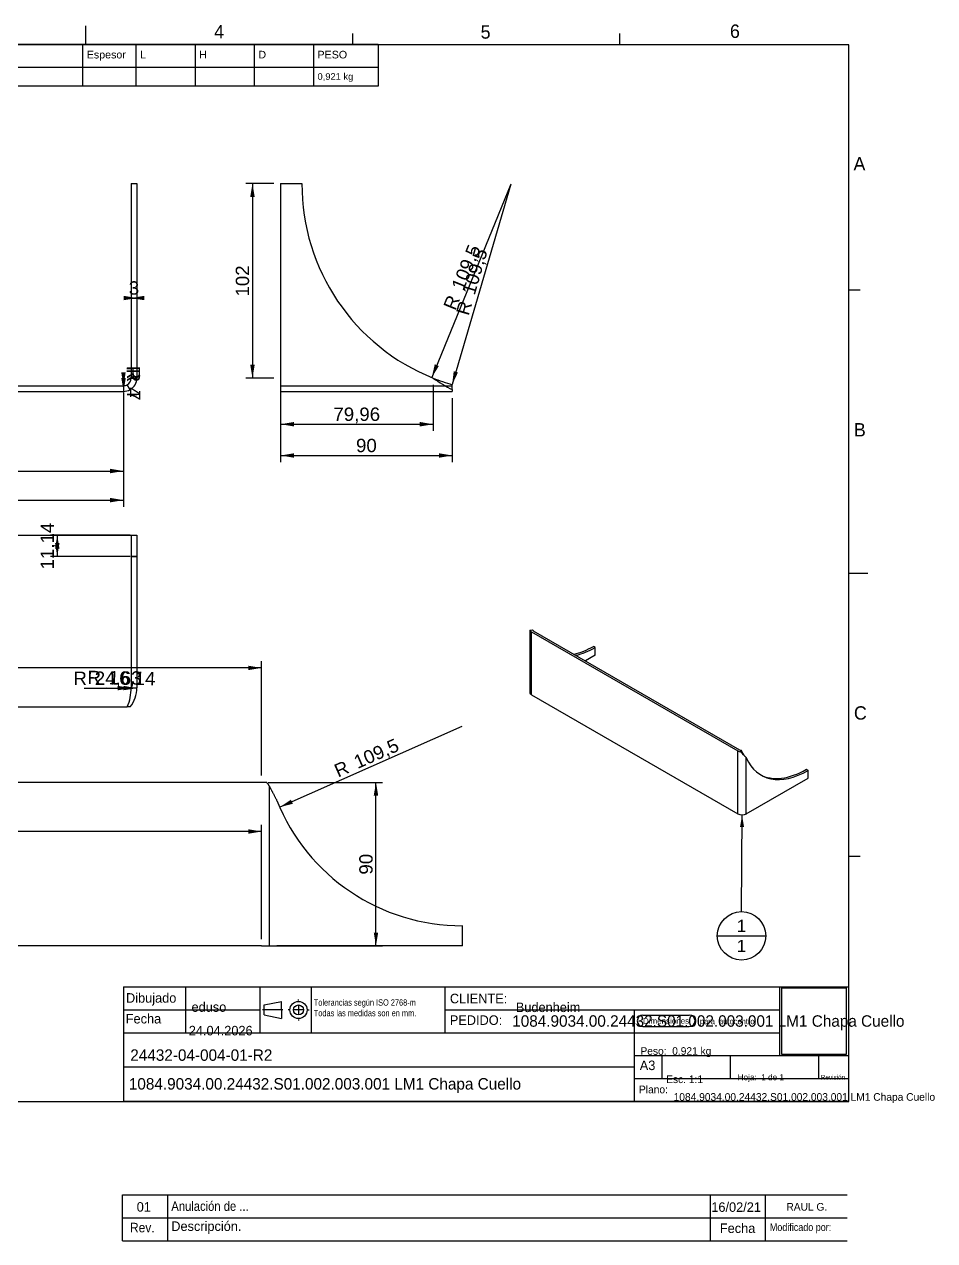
# Model space of a CAD drawing. Header units: millimetres. Extents: x 6 to 433, y -27 to 292.
# Drawn here: x 193.8 to 432.5, y -26.5 to 292.4 of the extents above; entities that cross this region are included whole.
import ezdxf
from ezdxf.entities.mleader import LeaderData, LeaderLine
from ezdxf.enums import TextEntityAlignment as Align
from ezdxf.lldxf.tags import DXFTag
from ezdxf.math import Vec2, Vec3

# ---------------------------------------------------------------- set-up
doc = ezdxf.new("R2010")
doc.units = ezdxf.units.MM
doc.layers.add('1084.9034.00.244', color=7, linetype='Continuous')
doc.layers.add('Predeterminado', color=7, linetype='Continuous')
doc.styles.add('SEACAD_Arial', font='arial.ttf')
tags = doc.linetypes.add('CENTER2', pattern=[28.575, 19.05, -3.175, 3.175, -3.175]).pattern_tags.tags
tags[10:11] = [DXFTag(74, 4), DXFTag(75, 0), DXFTag(340, '0'), DXFTag(46, 0.0), DXFTag(50, 0.0), DXFTag(44, 0.0), DXFTag(45, 0.0)]
tags[8:9] = [DXFTag(74, 4), DXFTag(75, 0), DXFTag(340, '0'), DXFTag(46, 0.0), DXFTag(50, 0.0), DXFTag(44, 0.0), DXFTag(45, 0.0)]
tags[6:7] = [DXFTag(74, 4), DXFTag(75, 0), DXFTag(340, '0'), DXFTag(46, 0.0), DXFTag(50, 0.0), DXFTag(44, 0.0), DXFTag(45, 0.0)]
tags[4:5] = [DXFTag(74, 4), DXFTag(75, 0), DXFTag(340, '0'), DXFTag(46, 0.0), DXFTag(50, 0.0), DXFTag(44, 0.0), DXFTag(45, 0.0)]
tags = doc.linetypes.add('DASHDOT2', pattern=[12.7, 6.35, -3.175, 0, -3.175]).pattern_tags.tags
tags[10:11] = [DXFTag(74, 4), DXFTag(75, 0), DXFTag(340, '0'), DXFTag(46, 0.0), DXFTag(50, 0.0), DXFTag(44, 0.0), DXFTag(45, 0.0)]
tags[8:9] = [DXFTag(74, 4), DXFTag(75, 0), DXFTag(340, '0'), DXFTag(46, 0.0), DXFTag(50, 0.0), DXFTag(44, 0.0), DXFTag(45, 0.0)]
tags[6:7] = [DXFTag(74, 4), DXFTag(75, 0), DXFTag(340, '0'), DXFTag(46, 0.0), DXFTag(50, 0.0), DXFTag(44, 0.0), DXFTag(45, 0.0)]
tags[4:5] = [DXFTag(74, 4), DXFTag(75, 0), DXFTag(340, '0'), DXFTag(46, 0.0), DXFTag(50, 0.0), DXFTag(44, 0.0), DXFTag(45, 0.0)]
tags = doc.linetypes.add('HIDDEN2', pattern=[4.7625, 3.175, -1.5875]).pattern_tags.tags
tags[6:7] = [DXFTag(74, 4), DXFTag(75, 0), DXFTag(340, '0'), DXFTag(46, 0.0), DXFTag(50, 0.0), DXFTag(44, 0.0), DXFTag(45, 0.0)]
tags[4:5] = [DXFTag(74, 4), DXFTag(75, 0), DXFTag(340, '0'), DXFTag(46, 0.0), DXFTag(50, 0.0), DXFTag(44, 0.0), DXFTag(45, 0.0)]
doc.dimstyles.new('U3_5', dxfattribs={"dimtxt": 3.5, "dimasz": 3.5, "dimexe": 1.75, "dimexo": 1.75, "dimgap": 0.875, "dimtad": 1, "dimlfac": 2, "dimtxsty": 'SEACAD_Arial', "dimblk1": '_SE_FILLED', "dimblk2": '_SE_FILLED', "dimsah": 1, "dimcen": 1.75, "dimadec": 1, "dimazin": 0, "dimtfac": 0.5, "dimtdec": 3, "dimtmove": 0, "dimatfit": 3, "dimfxl": 1, "dimtolj": 1, "dimarcsym": 0})
picture_1 = doc.add_image_def('image1.jpg', size_in_pixel=(301, 313))

# ---------------------------------------------------------------- blocks, each defined once
blk = doc.blocks.new('SEANNOT_GROUP')
at = {"layer": 'Predeterminado', "linetype": 'Continuous'}
blk.add_hatch(color=7, dxfattribs=at).paths.add_polyline_path([(382.53, 81.93), (382.02, 85.11), (381.48, 81.94)])
at = {"layer": 'Predeterminado', "color": 7, "linetype": 'Continuous'}
blk.add_line((375.53, 53.39), (388.23, 53.39), dxfattribs=at)
blk.add_lwpolyline([(381.9, 59.74), (382.02, 85.11)], dxfattribs=at)
blk.add_circle((381.88, 53.39), 6.35, dxfattribs=at)
at = {"layer": 'Predeterminado', "color": 7, "linetype": 'Continuous', "style": 'SEACAD_Arial'}
for p in [(380.63, 57.61), (380.63, 52.34)]:
    blk.add_text('1', height=3.17, dxfattribs=at).set_placement(p, align=Align.TOP_LEFT)
blk = doc.blocks.new('SE')
at = {"layer": 'Predeterminado', "color": 7, "linetype": 'Continuous'}
for p, q in [((16.53, 287.19), (16.53, 281.19)), ((25.03, 287.19), (25.03, 281.19)), ((70.12, 287.19), (70.12, 281.19)), ((133.12, 287.19), (133.12, 281.19)), ((209.12, 287.19), (209.12, 281.19)), ((223.12, 287.19), (223.12, 281.19)), ((238.62, 287.19), (238.62, 281.19)), ((254.12, 287.19), (254.12, 281.19)), ((269.62, 287.19), (269.62, 281.19)), ((9.53, 281.19), (286.62, 281.19)), ((16.53, 281.19), (16.53, 276.19)), ((25.03, 281.19), (25.03, 276.19)), ((70.12, 281.19), (70.12, 276.19)), ((133.12, 281.19), (133.12, 276.19)), ((209.12, 281.19), (209.12, 276.19)), ((223.12, 281.19), (223.12, 276.19)), ((238.62, 281.19), (238.62, 276.19)), ((254.12, 281.19), (254.12, 276.19)), ((269.62, 281.19), (269.62, 276.19))]:
    blk.add_line(p, q, dxfattribs=at)
blk.add_lwpolyline([(9.53, 276.19), (9.53, 287.19), (286.62, 287.19), (286.62, 276.19), (9.53, 276.19)], dxfattribs=at)
at = {"layer": 'Predeterminado', "color": 7, "linetype": 'Continuous', "style": 'SEACAD_Arial'}
for s, height, p in [('Nº', 2, (11.58, 285.47)), ('Cant', 2, (17.62, 285.47)), ('Nombre archivo', 2, (26.12, 285.47)), ('DENOMINACION', 2, (71.21, 285.47)), ('MATERIAL / REFª. PROVEEDOR', 2, (134.21, 285.47)), ('Espesor', 2, (210.21, 285.47)), ('L', 2, (224.21, 285.47)), ('H', 2, (239.71, 285.47)), ('D', 2, (255.21, 285.47)), ('PESO', 2, (270.71, 285.47)), ('1', 1.75, (12.4, 279.61)), ('1', 1.75, (17.62, 279.61)), ('1084.9034.00.24432.S01.002.003.001', 1.75, (26.12, 279.61)), ('1084.9034.00.24432.S01.002.003.001 LM1 Chapa', 1.75, (71.21, 279.61)), ('AISI304', 1.75, (134.21, 279.61)), ('0,921 kg', 1.75, (270.71, 279.61))]:
    blk.add_text(s, height=height, dxfattribs=at).set_placement(p, align=Align.TOP_LEFT)
blk = doc.blocks.new('SE1')
at = {"layer": '1084.9034.00.244', "color": 7, "linetype": 'Continuous'}
for p, q in [((47.85, 250.65), (46.35, 250.65)), ((46.35, 199.65), (46.35, 250.65)), ((47.85, 199.65), (47.85, 250.65)), ((221.85, 250.65), (223.35, 250.65)), ((221.85, 250.65), (221.85, 199.65)), ((223.35, 250.65), (223.35, 199.65)), ((47.85, 199.65), (46.35, 199.65)), ((48.1, 196.62), (48.85, 197.92)), ((221.6, 196.62), (220.85, 197.92)), ((221.85, 199.65), (223.35, 199.65)), ((49.85, 197.65), (219.85, 197.65)), ((49.85, 196.15), (219.85, 196.15))]:
    blk.add_line(p, q, dxfattribs=at)
for centre, radius, start, end in [((49.85, 199.65), 3.5, 180, 239.9843), ((49.85, 199.65), 2, 180, 239.9843), ((49.85, 199.65), 2, 239.9843, 270), ((219.85, 199.65), 2, 270, 300.0157), ((219.85, 199.65), 2, 300.0157, 360), ((219.85, 199.65), 3.5, 300.0157, 0), ((49.85, 199.65), 3.5, 239.9843, 270), ((219.85, 199.65), 3.5, 270, 300.0157)]:
    blk.add_arc(centre, radius, start, end, dxfattribs=at)
blk = doc.blocks.new('SE2')
at = {"layer": '1084.9034.00.244', "color": 7, "linetype": 'Continuous'}
for p, q in [((261.05, 250.65), (261.05, 199.65)), ((261.05, 250.65), (266.62, 250.65)), ((261.05, 199.65), (261.05, 196.15)), ((306.05, 196.62), (306.05, 197.92)), ((261.05, 196.15), (306.05, 196.15)), ((306.05, 196.62), (306.05, 196.15))]:
    blk.add_line(p, q, dxfattribs=at)
at = {"layer": '1084.9034.00.244', "color": 7, "linetype": 'HIDDEN2'}
blk.add_line((261.05, 197.65), (306.05, 197.65), dxfattribs=at)
at = {"layer": '1084.9034.00.244', "color": 7, "linetype": 'Continuous'}
for centre, radius, start, end in [((321.37, 250.48), 54.75, 179.8227, 248.1887), ((321.37, 250.48), 54.75, 248.1887, 253.7486), ((325.29, 234.17), 42.19, 234.8981, 242.8679)]:
    blk.add_arc(centre, radius, start, end, dxfattribs=at)
blk = doc.blocks.new('SE3')
at = {"layer": '1084.9034.00.244', "color": 7, "linetype": 'Continuous'}
for p, q in [((46.35, 158.45), (46.35, 152.88)), ((47.85, 158.45), (46.35, 158.45)), ((47.85, 158.45), (47.85, 152.88)), ((47.85, 158.45), (49.85, 158.45)), ((49.85, 158.45), (219.85, 158.45)), ((219.85, 158.45), (221.85, 158.45)), ((221.85, 158.45), (221.85, 152.88)), ((221.85, 158.45), (223.35, 158.45)), ((223.35, 158.45), (223.35, 152.88)), ((47.85, 152.88), (46.35, 152.88)), ((46.35, 118.47), (46.35, 152.88)), ((47.85, 118.47), (47.85, 152.88)), ((221.85, 152.88), (223.35, 152.88)), ((221.85, 152.88), (221.85, 118.47)), ((223.35, 152.88), (223.35, 118.47)), ((47.85, 118.47), (46.35, 118.47)), ((221.85, 118.47), (223.35, 118.47)), ((48.1, 113.45), (48.85, 113.45)), ((48.85, 113.45), (49.85, 113.45)), ((49.85, 113.45), (219.85, 113.45)), ((219.85, 113.45), (220.85, 113.45)), ((221.6, 113.45), (220.85, 113.45))]:
    blk.add_line(p, q, dxfattribs=at)
at = {"layer": '1084.9034.00.244', "color": 7, "linetype": 'HIDDEN2'}
for p, q in [((47.85, 152.88), (46.35, 152.88)), ((223.35, 152.88), (221.85, 152.88))]:
    blk.add_line(p, q, dxfattribs=at)
at = {"layer": '1084.9034.00.244', "color": 7, "linetype": 'Continuous'}
for centre, radius, start, end in [((54.47, 118.48), 8.12, 180.0967, 218.3203), ((60.16, 118.31), 12.31, 179.2618, 203.2575), ((209.54, 118.31), 12.31, 336.7427, 0.7379), ((215.28, 118.47), 8.07, 321.5551, 0.0279)]:
    blk.add_arc(centre, radius, start, end, dxfattribs=at)
blk = doc.blocks.new('SE4')
at = {"layer": '1084.9034.00.244', "color": 7, "linetype": 'Continuous'}
for p, q in [((326.35, 133.39), (326.35, 117.25)), ((326.4, 133.55), (327.06, 133.65)), ((326.81, 133.14), (380.91, 101.91)), ((326.81, 116.61), (326.81, 133.14)), ((327.29, 133.42), (381.38, 102.19)), ((343.52, 129.03), (343.04, 129.31)), ((343.52, 126.99), (343.52, 129.03)), ((343.52, 126.99), (340.97, 125.52)), ((326.81, 116.61), (380.91, 85.38)), ((380.91, 85.38), (380.91, 101.91)), ((381.61, 101.67), (381.79, 102.05)), ((383.13, 85.38), (383.13, 100.07)), ((398.88, 97.07), (399.36, 96.79)), ((399.36, 94.75), (399.36, 96.79)), ((383.13, 85.38), (399.36, 94.75))]:
    blk.add_line(p, q, dxfattribs=at)
for centre, radius, start, end in [((346.15, 66.63), 49.86, 42.1112, 44.6561), ((368.79, 94.37), 15.1, 26.7099, 30.5816), ((385, 102.56), 3.07, 206.8719, 223.6486)]:
    blk.add_arc(centre, radius, start, end, dxfattribs=at)
for centre, major_axis, start_param, end_param in [((327.93, 133.78), (-1.57, 0), 0.261525, 0.785398), ((327.93, 133.78), (-0.9, 0), 0.261525, 0.785398), ((342.99, 149.4), (12.32, 21.34), 3.6361, 3.930085), ((343.46, 149.12), (12.32, 21.34), 3.6361, 3.930085), ((327.93, 117.25), (1.58, 0), 3.141593, 3.926991), ((382.02, 102.55), (-0.9, 0), 0.785398, 1.309272), ((382.02, 102.55), (-1.58, 0), 0.785398, 1.309272), ((399.31, 116.88), (12.32, 21.34), 2.736874, 3.930085), ((398.83, 117.15), (12.32, 21.34), 3.160967, 3.930085), ((382.02, 86.02), (-1.58, 0), 0.785398, 2.356194)]:
    blk.add_ellipse(centre, major_axis=major_axis, ratio=0.57735, start_param=start_param, end_param=end_param, dxfattribs=at)
blk.add_open_spline([(326.4, 133.55), (326.38, 133.53), (326.37, 133.5), (326.35, 133.45), (326.35, 133.42), (326.35, 133.4)], degree=3, knots=[0, 0, 0, 0, 0.125, 0.125, 0.2257582, 0.2257582, 0.2257582, 0.2257582], dxfattribs=at)
blk = doc.blocks.new('SE5')
at = {"layer": '1084.9034.00.244', "color": 7, "linetype": 'CENTER2'}
for p, q in [((91.98, 92.65), (91.98, 50.76)), ((258.05, 92.65), (258.05, 50.76))]:
    blk.add_line(p, q, dxfattribs=at)
at = {"layer": '1084.9034.00.244', "color": 7, "linetype": 'Continuous'}
for p, q in [((92.65, 93.65), (93.99, 93.65)), ((256.04, 93.65), (93.99, 93.65)), ((257.38, 93.65), (256.04, 93.65)), ((41.35, 50.76), (41.35, 56.07)), ((308.68, 50.76), (308.68, 56.07)), ((89.96, 50.76), (41.35, 50.76)), ((93.99, 50.76), (89.96, 50.76)), ((256.04, 50.76), (93.99, 50.76)), ((256.04, 50.76), (260.06, 50.76)), ((308.68, 50.76), (260.06, 50.76))]:
    blk.add_line(p, q, dxfattribs=at)
for centre, start, end in [((41.51, 108.25), 269.8227, 338.1887), ((308.52, 108.25), 201.8113, 270.1773)]:
    blk.add_arc(centre, 52.19, start, end, dxfattribs=at)
for points, knots in [([(89.96, 88.86), (90.01, 88.95), (90.1, 89.12), (90.24, 89.38), (90.38, 89.65), (90.49, 89.87), (90.61, 90.1), (90.73, 90.33), (90.87, 90.6), (91, 90.86), (91.12, 91.08), (91.23, 91.3), (91.34, 91.51), (91.47, 91.76), (91.6, 91.99), (91.73, 92.22), (91.82, 92.39), (91.91, 92.54), (91.99, 92.67), (92.1, 92.85), (92.21, 93.02), (92.32, 93.19), (92.43, 93.36), (92.54, 93.51), (92.61, 93.61), (92.65, 93.65)], [0, 0, 0, 0, 0.053241, 0.106874, 0.160864, 0.215167, 0.246906, 0.30129, 0.355522, 0.409593, 0.463492, 0.494095, 0.544256, 0.593884, 0.64296, 0.691462, 0.739384, 0.745293, 0.784696, 0.823301, 0.861097, 0.898075, 0.934241, 0.969641, 1, 1, 1, 1]), ([(257.38, 93.65), (257.39, 93.64), (257.43, 93.59), (257.51, 93.47), (257.63, 93.32), (257.74, 93.15), (257.85, 92.98), (257.96, 92.8), (258.07, 92.62), (258.18, 92.43), (258.29, 92.24), (258.37, 92.09), (258.46, 91.93), (258.56, 91.75), (258.69, 91.5), (258.82, 91.25), (258.95, 91), (259.09, 90.74), (259.18, 90.56), (259.28, 90.37), (259.37, 90.18), (259.51, 89.91), (259.65, 89.65), (259.79, 89.39), (259.92, 89.12), (260.02, 88.95), (260.06, 88.86)], [0, 0, 0, 0, 0.005032, 0.039922, 0.075496, 0.111821, 0.148938, 0.186846, 0.225536, 0.264996, 0.305217, 0.346189, 0.356267, 0.407107, 0.458369, 0.510036, 0.562089, 0.614512, 0.667291, 0.67469, 0.729417, 0.784006, 0.838405, 0.892567, 0.946445, 1, 1, 1, 1])]:
    blk.add_open_spline(points, degree=3, knots=knots, dxfattribs=at)
blk = doc.blocks.new('DMBLK1')
at = {"layer": 'Predeterminado', "linetype": 'Continuous'}
for points in [[(53.35, 174.7), (53.35, 175.87), (49.85, 175.28)], [(216.35, 174.7), (219.85, 175.28), (216.35, 175.87)]]:
    blk.add_hatch(color=7, dxfattribs=at).paths.add_polyline_path(points)
at = {"layer": 'Predeterminado', "color": 7, "linetype": 'Continuous'}
for p, q in [((49.85, 194.4), (49.85, 173.53)), ((219.85, 194.4), (219.85, 173.53)), ((49.85, 175.28), (219.85, 175.28))]:
    blk.add_line(p, q, dxfattribs=at)
at = {"layer": 'Predeterminado', "color": 7, "linetype": 'Continuous', "style": 'SEACAD_Arial'}
blk.add_text('340', height=3.5, dxfattribs=at).set_placement((130.74, 179.66), align=Align.TOP_LEFT)
blk = doc.blocks.new('_SE_FILLED')
at = {"color": 0}
blk.add_line((0, 0), (-1, 0), dxfattribs=at)
blk.add_solid([(0, 0), (-1, -0.1665), (-1, 0.1665), (0, 0)], dxfattribs=at)
blk = doc.blocks.new('DMBLK2')
at = {"layer": 'Predeterminado', "linetype": 'Continuous'}
for points in [[(53.35, 167.07), (53.35, 168.23), (49.85, 167.65)], [(216.35, 167.07), (219.85, 167.65), (216.35, 168.23)]]:
    blk.add_hatch(color=7, dxfattribs=at).paths.add_polyline_path(points)
at = {"layer": 'Predeterminado', "color": 7, "linetype": 'Continuous'}
for p, q in [((49.85, 195.9), (49.85, 165.9)), ((219.85, 195.9), (219.85, 165.9)), ((49.85, 167.65), (219.85, 167.65))]:
    blk.add_line(p, q, dxfattribs=at)
at = {"layer": 'Predeterminado', "color": 7, "linetype": 'Continuous', "style": 'SEACAD_Arial'}
blk.add_text('340', height=3.5, dxfattribs=at).set_placement((130.74, 172.03), align=Align.TOP_LEFT)
blk = doc.blocks.new('DMBLK3')
at = {"layer": 'Predeterminado', "linetype": 'Continuous'}
for points in [[(219.85, 220.07), (223.35, 220.65), (219.85, 221.23)], [(225.35, 220.07), (225.35, 221.23), (221.85, 220.65)]]:
    blk.add_hatch(color=7, dxfattribs=at).paths.add_polyline_path(points)
at = {"layer": 'Predeterminado', "color": 7, "linetype": 'Continuous'}
for p, q in [((221.85, 248.9), (221.85, 218.9)), ((223.35, 248.9), (223.35, 218.9)), ((221.85, 220.65), (223.35, 220.65))]:
    blk.add_line(p, q, dxfattribs=at)
at = {"layer": 'Predeterminado', "color": 7, "linetype": 'Continuous', "style": 'SEACAD_Arial'}
blk.add_text('3', height=3.5, dxfattribs=at).set_placement((221.23, 225.03), align=Align.TOP_LEFT)
blk = doc.blocks.new('DMBLK4')
at = {"layer": 'Predeterminado', "linetype": 'Continuous'}
blk.add_hatch(color=7, dxfattribs=at).paths.add_polyline_path([(220.43, 199.66), (219.27, 199.64), (219.88, 196.15)])
at = {"layer": 'Predeterminado', "color": 7, "linetype": 'Continuous'}
blk.add_line((219.85, 199.65), (219.88, 196.15), dxfattribs=at)
at = {"layer": 'Predeterminado', "color": 7, "linetype": 'Continuous', "style": 'SEACAD_Arial'}
for s, p in [('R', (224.2, 202.11)), ('7', (224.25, 196.51))]:
    blk.add_text(s, height=3.5, rotation=270.5125, dxfattribs=at).set_placement(p, align=Align.TOP_LEFT)
blk = doc.blocks.new('DMBLK5')
at = {"layer": 'Predeterminado', "linetype": 'Continuous'}
blk.add_hatch(color=7, dxfattribs=at).paths.add_polyline_path([(220.41, 201.16), (219.24, 201.14), (219.88, 197.65)])
at = {"layer": 'Predeterminado', "color": 7, "linetype": 'Continuous'}
blk.add_line((219.85, 199.65), (219.88, 197.65), dxfattribs=at)
at = {"layer": 'Predeterminado', "color": 7, "linetype": 'Continuous', "style": 'SEACAD_Arial'}
for s, p in [('R', (224.18, 202.88)), ('4', (224.26, 197.29))]:
    blk.add_text(s, height=3.5, rotation=270.8541, dxfattribs=at).set_placement(p, align=Align.TOP_LEFT)
blk = doc.blocks.new('DMBLK6')
at = {"layer": 'Predeterminado', "linetype": 'Continuous'}
for points in [[(253.07, 247.15), (254.24, 247.15), (253.66, 250.65)], [(253.07, 203.15), (253.66, 199.65), (254.24, 203.15)]]:
    blk.add_hatch(color=7, dxfattribs=at).paths.add_polyline_path(points)
at = {"layer": 'Predeterminado', "color": 7, "linetype": 'Continuous'}
for p, q in [((259.3, 250.65), (251.91, 250.65)), ((253.66, 250.65), (253.66, 199.65)), ((259.3, 199.65), (251.91, 199.65))]:
    blk.add_line(p, q, dxfattribs=at)
at = {"layer": 'Predeterminado', "color": 7, "linetype": 'Continuous', "style": 'SEACAD_Arial'}
blk.add_text('102', height=3.5, rotation=90, dxfattribs=at).set_placement((249.28, 221.04), align=Align.TOP_LEFT)
blk = doc.blocks.new('DMBLK7')
at = {"layer": 'Predeterminado', "linetype": 'Continuous'}
for points in [[(264.55, 186.97), (264.55, 188.14), (261.05, 187.55)], [(297.53, 186.97), (301.03, 187.55), (297.53, 188.14)]]:
    blk.add_hatch(color=7, dxfattribs=at).paths.add_polyline_path(points)
at = {"layer": 'Predeterminado', "color": 7, "linetype": 'Continuous'}
for p, q in [((261.05, 197.9), (261.05, 185.8)), ((301.03, 197.9), (301.03, 185.8)), ((261.05, 187.55), (301.03, 187.55))]:
    blk.add_line(p, q, dxfattribs=at)
at = {"layer": 'Predeterminado', "color": 7, "linetype": 'Continuous', "style": 'SEACAD_Arial'}
blk.add_text('79,96', height=3.5, dxfattribs=at).set_placement((274.88, 191.93), align=Align.TOP_LEFT)
blk = doc.blocks.new('DMBLK8')
at = {"layer": 'Predeterminado', "linetype": 'Continuous'}
for points in [[(264.55, 178.77), (264.55, 179.93), (261.05, 179.35)], [(302.55, 178.77), (306.05, 179.35), (302.55, 179.93)]]:
    blk.add_hatch(color=7, dxfattribs=at).paths.add_polyline_path(points)
at = {"layer": 'Predeterminado', "color": 7, "linetype": 'Continuous'}
for p, q in [((261.05, 194.4), (261.05, 177.6)), ((306.05, 194.4), (306.05, 177.6)), ((261.05, 179.35), (306.05, 179.35))]:
    blk.add_line(p, q, dxfattribs=at)
at = {"layer": 'Predeterminado', "color": 7, "linetype": 'Continuous', "style": 'SEACAD_Arial'}
blk.add_text('90', height=3.5, dxfattribs=at).set_placement((280.81, 183.73), align=Align.TOP_LEFT)
blk = doc.blocks.new('DMBLK9')
at = {"layer": 'Predeterminado', "linetype": 'Continuous'}
blk.add_hatch(color=7, dxfattribs=at).paths.add_polyline_path([(302.53, 202.82), (301.45, 203.26), (300.66, 199.8)])
at = {"layer": 'Predeterminado', "color": 7, "linetype": 'Continuous'}
blk.add_line((321.37, 250.48), (300.66, 199.8), dxfattribs=at)
at = {"layer": 'Predeterminado', "color": 7, "linetype": 'Continuous', "style": 'SEACAD_Arial'}
for s, p in [('109,5', (305.7, 223.68)), ('R', (303.58, 218.5))]:
    blk.add_text(s, height=3.5, rotation=67.7752, dxfattribs=at).set_placement(p, align=Align.TOP_LEFT)
blk = doc.blocks.new('DMBLK10')
at = {"layer": 'Predeterminado', "linetype": 'Continuous'}
blk.add_hatch(color=7, dxfattribs=at).paths.add_polyline_path([(307.54, 201.13), (306.42, 201.46), (306, 197.93)])
at = {"layer": 'Predeterminado', "color": 7, "linetype": 'Continuous'}
blk.add_line((321.37, 250.48), (306, 197.93), dxfattribs=at)
at = {"layer": 'Predeterminado', "color": 7, "linetype": 'Continuous', "style": 'SEACAD_Arial'}
for s, p in [('109,5', (308.54, 222.21)), ('R', (306.97, 216.83))]:
    blk.add_text(s, height=3.5, rotation=73.6926, dxfattribs=at).set_placement(p, align=Align.TOP_LEFT)
blk = doc.blocks.new('DMBLK11')
at = {"layer": 'Predeterminado', "linetype": 'Continuous'}
for points in [[(201.9, 154.95), (203.07, 154.95), (202.48, 158.45)], [(201.9, 156.38), (202.48, 152.88), (203.07, 156.38)]]:
    blk.add_hatch(color=7, dxfattribs=at).paths.add_polyline_path(points)
at = {"layer": 'Predeterminado', "color": 7, "linetype": 'Continuous'}
for p, q in [((221.6, 158.45), (200.73, 158.45)), ((202.48, 158.45), (202.48, 152.88)), ((221.6, 152.88), (200.73, 152.88))]:
    blk.add_line(p, q, dxfattribs=at)
at = {"layer": 'Predeterminado', "color": 7, "linetype": 'Continuous', "style": 'SEACAD_Arial'}
blk.add_text('11,14', height=3.5, rotation=90, dxfattribs=at).set_placement((198.11, 149.5), align=Align.TOP_LEFT)
blk = doc.blocks.new('DMBLK14')
at = {"layer": 'Predeterminado', "linetype": 'Continuous'}
blk.add_hatch(color=7, dxfattribs=at).paths.add_polyline_path([(218.35, 118.95), (218.35, 117.78), (221.85, 118.38)])
at = {"layer": 'Predeterminado', "color": 7, "linetype": 'Continuous'}
blk.add_line((209.54, 118.31), (221.85, 118.38), dxfattribs=at)
at = {"layer": 'Predeterminado', "color": 7, "linetype": 'Continuous', "style": 'SEACAD_Arial'}
for s, p in [('R', (206.71, 122.67)), ('24,63', (212.31, 122.7))]:
    blk.add_text(s, height=3.5, rotation=0.3283, dxfattribs=at).set_placement(p, align=Align.TOP_LEFT)
blk = doc.blocks.new('DMBLK15')
at = {"layer": 'Predeterminado', "linetype": 'Continuous'}
blk.add_hatch(color=7, dxfattribs=at).paths.add_polyline_path([(219.86, 118.96), (219.84, 117.8), (223.35, 118.32)])
at = {"layer": 'Predeterminado', "color": 7, "linetype": 'Continuous'}
blk.add_line((215.28, 118.47), (223.35, 118.32), dxfattribs=at)
at = {"layer": 'Predeterminado', "color": 7, "linetype": 'Continuous', "style": 'SEACAD_Arial'}
for s, p in [('R', (210.44, 122.93)), ('16,14', (216.03, 122.83))]:
    blk.add_text(s, height=3.5, rotation=358.9331, dxfattribs=at).set_placement(p, align=Align.TOP_LEFT)
blk = doc.blocks.new('DMBLK16')
at = {"layer": 'Predeterminado', "linetype": 'Continuous'}
for points in [[(97.49, 81.34), (93.99, 80.76), (97.49, 80.17)], [(252.54, 81.34), (252.54, 80.17), (256.04, 80.76)]]:
    blk.add_hatch(color=7, dxfattribs=at).paths.add_polyline_path(points)
at = {"layer": 'Predeterminado', "color": 7, "linetype": 'Continuous'}
for p, q in [((93.99, 52.51), (93.99, 82.51)), ((256.04, 80.76), (93.99, 80.76)), ((256.04, 52.51), (256.04, 82.51))]:
    blk.add_line(p, q, dxfattribs=at)
at = {"layer": 'Predeterminado', "color": 7, "linetype": 'Continuous', "style": 'SEACAD_Arial'}
blk.add_text('340', height=3.5, dxfattribs=at).set_placement((170.91, 85.13), align=Align.TOP_LEFT)
blk = doc.blocks.new('DMBLK17')
at = {"layer": 'Predeterminado', "linetype": 'Continuous'}
for points in [[(286.62, 90.15), (286.04, 93.65), (285.45, 90.15)], [(286.62, 54.26), (285.45, 54.26), (286.04, 50.76)]]:
    blk.add_hatch(color=7, dxfattribs=at).paths.add_polyline_path(points)
at = {"layer": 'Predeterminado', "color": 7, "linetype": 'Continuous'}
for p, q in [((257.79, 93.65), (287.79, 93.65)), ((286.04, 50.76), (286.04, 93.65)), ((257.79, 50.76), (287.79, 50.76))]:
    blk.add_line(p, q, dxfattribs=at)
at = {"layer": 'Predeterminado', "color": 7, "linetype": 'Continuous', "style": 'SEACAD_Arial'}
blk.add_text('90', height=3.5, rotation=90, dxfattribs=at).set_placement((281.66, 69.46), align=Align.TOP_LEFT)
blk = doc.blocks.new('DMBLK18')
at = {"layer": 'Predeterminado', "linetype": 'Continuous'}
for points in [[(97.49, 124.23), (93.99, 123.65), (97.49, 123.07)], [(252.54, 124.23), (252.54, 123.07), (256.04, 123.65)]]:
    blk.add_hatch(color=7, dxfattribs=at).paths.add_polyline_path(points)
at = {"layer": 'Predeterminado', "color": 7, "linetype": 'Continuous'}
for p, q in [((93.99, 95.4), (93.99, 125.4)), ((256.04, 95.4), (256.04, 125.4)), ((256.04, 123.65), (93.99, 123.65))]:
    blk.add_line(p, q, dxfattribs=at)
at = {"layer": 'Predeterminado', "color": 7, "linetype": 'Continuous', "style": 'SEACAD_Arial'}
blk.add_text('340', height=3.5, dxfattribs=at).set_placement((170.91, 128.02), align=Align.TOP_LEFT)
blk = doc.blocks.new('DMBLK20')
at = {"layer": 'Predeterminado', "linetype": 'Continuous'}
blk.add_hatch(color=7, dxfattribs=at).paths.add_polyline_path([(264.23, 88.03), (263.75, 89.09), (260.79, 87.14)])
at = {"layer": 'Predeterminado', "color": 7, "linetype": 'Continuous'}
blk.add_line((308.52, 108.25), (260.79, 87.14), dxfattribs=at)
at = {"layer": 'Predeterminado', "color": 7, "linetype": 'Continuous', "style": 'SEACAD_Arial'}
for s, p in [('109,5', (279.81, 100.34)), ('R', (274.69, 98.07))]:
    blk.add_text(s, height=3.5, rotation=23.8623, dxfattribs=at).set_placement(p, align=Align.TOP_LEFT)
blk = doc.blocks.new('_Dot')
at = {"color": 0, "linetype": 'ByBlock', "lineweight": -2}
blk.add_line((-0.5, 0), (-1, 0), dxfattribs=at)
at = {"color": 0, "linetype": 'ByBlock', "const_width": 0.5}
blk.add_lwpolyline([(-0.25, 0, 1), (0.25, 0, 1)], format="xyb", close=True, dxfattribs=at)
blk = doc.blocks.new('SEANNOT_GROUP6')
at = {"layer": 'Predeterminado', "color": 7, "linetype": 'DASHDOT2'}
for p, q in [((265.73, 36.47), (265.73, 36.72)), ((265.73, 35.22), (265.73, 32.72)), ((263.23, 33.97), (262.98, 33.97)), ((266.98, 33.97), (264.48, 33.97)), ((268.23, 33.97), (268.48, 33.97)), ((265.73, 31.47), (265.73, 31.22))]:
    blk.add_line(p, q, dxfattribs=at)
blk = doc.blocks.new('SEANNOT_GROUP10')
at = {"layer": 'Predeterminado', "color": 7, "linetype": 'Continuous'}
for p, q in [((356.03, 32.59), (368.19, 32.59)), ((356.03, 29.59), (368.19, 29.59))]:
    blk.add_line(p, q, dxfattribs=at)
for centre, start, end in [((356.03, 31.09), 90, 270), ((368.19, 31.09), 270, 90)]:
    blk.add_arc(centre, 1.5, start, end, dxfattribs=at)
at = {"layer": 'Predeterminado', "color": 7, "linetype": 'Continuous', "style": 'SEACAD_Arial'}
blk.add_text('Dimensiones', height=1.5, dxfattribs=at).set_placement((356.03, 31.84), align=Align.TOP_LEFT)

msp = doc.modelspace()

# ---------------------------------------------------------------- linework, layer by layer
at = {"layer": 'Predeterminado', "color": 7, "linetype": 'Continuous'}
for p, q in [((210, 287), (210, 292)), ((280, 287), (280, 290)), ((350, 287), (350, 290)), ((410, 287), (10, 287)), ((410, 10), (410, 287)), ((410, 222.75), (413, 222.75)), ((410, 148.5), (415, 148.5)), ((410, 74.25), (413, 74.25)), ((219.8153, 40.0077), (219.8153, 10.0077)), ((219.8153, 40.0077), (409.8153, 40.0077)), ((236.0653, 40.0077), (236.0653, 28.0077)), ((255.5653, 40.0077), (255.5653, 28.0077)), ((269.0653, 40.0077), (269.0653, 28.0077)), ((304.0653, 40.0077), (304.0653, 28.0077)), ((391.8943, 22.0077), (391.8943, 40.0446)), ((256.727, 35.2797), (261.227, 36.2172)), ((256.727, 35.2797), (261.227, 36.2172)), ((256.727, 32.6547), (256.727, 35.2797)), ((261.227, 33.9672), (261.227, 36.2172)), ((219.8153, 34.0077), (255.5653, 34.0077)), ((256.727, 32.6547), (261.227, 31.7172)), ((261.227, 33.9672), (261.227, 31.7172)), ((304.0653, 34.0077), (391.8943, 34.0077)), ((353.8153, 10.0077), (353.8153, 34.0077)), ((219.8153, 28.0077), (391.8943, 28.0077)), ((353.8153, 22.0077), (409.8153, 22.0077)), ((361.0273, 22.0077), (361.0273, 22.0164)), ((361.0273, 16.0077), (361.0273, 22.0077)), ((379.0273, 16.0077), (379.0273, 22.0077)), ((392.1932, 22.0077), (409.8153, 22.0077)), ((402.0527, 22.0077), (402.0527, 16.0077)), ((219.8153, 19.0077), (353.8153, 19.0077)), ((353.8153, 16.0077), (409.8153, 16.0077)), ((10, 10), (410, 10)), ((219.8153, 10.0077), (409.8153, 10.0077)), ((219.5633, -14.5336), (409.5633, -14.5336)), ((219.5633, -26.5336), (219.5633, -14.5336)), ((231.4822, -26.5336), (231.4822, -14.5336)), ((373.7161, -26.5336), (373.7161, -14.5336)), ((388.1423, -26.5336), (388.1423, -14.5336)), ((219.5633, -20.5336), (409.5633, -20.5336)), ((219.5633, -26.5336), (409.5633, -26.5336))]:
    msp.add_line(p, q, dxfattribs=at)
at = {"layer": 'Predeterminado', "color": 7, "linetype": 'DASHDOT2'}
msp.add_line((261.6072, 33.9669), (256.3041, 33.9669), dxfattribs=at)
at = {"layer": 'Predeterminado', "color": 7, "linetype": 'Continuous'}
for centre, radius in [((265.7309, 33.9672), 2.25), ((265.7309, 33.9672), 1.3125), ((409.8153, 10.0077), 0.00493)]:
    msp.add_circle(centre, radius, dxfattribs=at)

# ---------------------------------------------------------------- block references
at = {"layer": 'Predeterminado'}
for name in ['SE', 'SE1', 'SE2', 'SE3', 'SE4', 'SE5', 'SEANNOT_GROUP', 'SEANNOT_GROUP6', 'SEANNOT_GROUP10']:
    msp.add_blockref(name, (0, 0), dxfattribs=at)

# ---------------------------------------------------------------- texts
for s, insert, char_height, width, attachment_point in [('{\\fUtsaah|b0||i0||c0|p34;\\C7;\\H3.5;\\W1.;4}', (243.6033, 292.2382), 3.5, 3.013054, 1), ('{\\fUtsaah|b0||i0||c0|p34;\\C7;\\H3.5;\\W1.;5}', (313.4793, 292.1512), 3.5, 3.013054, 1), ('{\\fUtsaah|b0||i0||c0|p34;\\C7;\\H3.5;\\W1.;6}', (378.8385, 292.3617), 3.5, 3.013054, 1), ('{\\fUtsaah|b0||i0||c0|p34;\\C7;\\H3.5;\\W1.;A}', (411.2335, 257.5933), 3.5, 3.598924, 1), ('{\\fUtsaah|b0||i0||c0|p34;\\C7;\\H3.5;\\W1.;B}', (411.3366, 187.848), 3.5, 3.598924, 1), ('{\\fUtsaah|b0||i0||c0|p34;\\C7;\\H3.5;\\W1.;C}', (411.3366, 113.598), 3.5, 3.850011, 1), ('{\\fUtsaah|b0||i0||c0|p34;\\C7;\\H2.5;\\W1.;Dibujado}', (220.5055, 36.7432), 2.5, 15.244576, 4), ('{\\fUtsaah|b0||i0||c0|p34;\\C7;\\H1.66665;\\W0.76;Tolerancias según ISO 2768-m\\P}{\\fUtsaah|b0||i0||c0|p34;\\C7;\\H1.66665;\\W0.76;Todas las medidas son en mm.}', (269.7367, 36.7529), 1.66665, 33.560736, 1), ('{\\fUtsaah|b0||i0||c0|p34;\\C7;\\H2.5;\\W1.;CLIENTE:}', (305.4153, 38.2147), 2.5, 17.336968, 1), ('{\\fUtsaah|b0||i0||c0|p34;\\C7;\\H2.5;\\W1.;Fecha}', (220.4362, 32.924), 2.5, 10.701098, 1), ('{\\fUtsaah|b0||i0||c0|p34;\\C7;\\H2.5;\\W1.;PEDIDO:}', (305.3907, 32.5452), 2.5, 15.78262, 1), ('{\\fUtsaah|b0||i0||c0|p34;\\C7;\\H1.5;\\W0.82;para  autocontrol}', (370.9752, 31.7312), 1.5, 17.360881, 1), ('{\\fUtsaah|b0||i0||c0|p34;\\C7;\\H2.5;\\W1.;A3}', (355.195, 20.6975), 2.5, 4.722837, 1), ('{\\fUtsaah|b0||i0||c0|p34;\\C7;\\H2.;\\W1.;Plano:}', (354.9931, 14.1138), 2, 8.752185, 1), ('{\\fUtsaah|b0||i0||c0|p34;\\C7;\\H2.5;\\W1.;01}', (223.307, -17.6926), 2.5, 4.304359, 4), ('{\\fUtsaah|b0||i0||c0|p34;\\C7;\\H2.5;\\W0.88;Anulación de ...}', (232.3813, -17.4922), 2.5, 26.603272, 4), ('{\\fUtsaah|b0||i0||c0|p34;\\C7;\\H2.5;\\W1.;16/02/21}', (373.9493, -17.7465), 2.5, 15.065228, 4), ('{\\fUtsaah|b0||i0||c0|p34;\\C7;\\H2.;\\W1.;RAUL G.}', (393.6439, -17.6755), 2, 12.291315, 4), ('{\\fUtsaah|b0||i0||c0|p34;\\C7;\\H2.5;\\W0.94; Rev.}', (220.676, -23.1128), 2.5, 9.027185, 4), ('{\\fUtsaah|b0||i0||c0|p34;\\C7;\\H2.5;\\W1.;Descripción.}', (232.371, -23.1141), 2.5, 21.103272, 4), ('{\\fUtsaah|b0||i0||c0|p34;\\C7;\\H2.5;\\W1.;Fecha}', (376.1968, -23.2876), 2.5, 10.701098, 4), ('{\\fUtsaah|b0||i0||c0|p34;\\C7;\\H2.;\\W0.88;Modificado por:}', (389.2995, -23.2973), 2, 21.043489, 4)]:
    msp.add_mtext(s, dxfattribs=dict(at, insert=insert, char_height=char_height, width=width, attachment_point=attachment_point))

# ---------------------------------------------------------------- dimensions: what is measured, and where the dimension line sits
at = {"layer": 'Predeterminado', "color": 7, "linetype": 'Continuous'}
for base, p1, p2, angle, picture, middle in [((221.85, 220.65), (221.85, 250.65), (223.35, 250.65), 0, 'DMBLK3', (222.6, 220.65)), ((253.658, 250.65), (261.05, 250.65), (261.05, 199.65), 270, 'DMBLK6', (253.658, 225.15)), ((261.05, 187.554), (261.05, 199.65), (301.0295, 199.65), 0, 'DMBLK7', (281.0397, 187.554)), ((49.85, 167.65), (49.85, 197.65), (219.85, 197.65), 0, 'DMBLK2', (134.85, 167.65)), ((49.85, 175.283), (49.85, 196.15), (219.85, 196.15), 0, 'DMBLK1', (134.85, 175.283)), ((261.05, 179.35), (261.05, 196.15), (306.05, 196.15), 0, 'DMBLK8', (283.55, 179.35)), ((202.483, 158.45), (223.35, 158.45), (223.35, 152.8778), 270, 'DMBLK11', (202.483, 155.6639))]:
    dim = msp.add_linear_dim(base=base, p1=p1, p2=p2, angle=angle, text='\\A1;<>', dimstyle='U3_5', dxfattribs=at)
    dim.commit()
    dim.dimension.update_dxf_attribs({"geometry": picture, "text_midpoint": middle, "dimtype": 161})
for center, mpoint, picture, middle in [((321.3719, 250.4806), (300.6632, 199.7981), 'DMBLK9', (311.0175, 225.1394)), ((321.3719, 250.4806), (305.9986, 197.9332), 'DMBLK10', (313.6852, 224.2069)), ((219.85, 199.65), (219.8798, 197.6502), 'DMBLK5', (219.8649, 198.6501)), ((219.85, 199.65), (219.8813, 196.1501), 'DMBLK4', (219.8657, 197.9001)), ((209.538, 118.3119), (221.8508, 118.3825), 'DMBLK14', (215.6944, 118.3472)), ((215.2816, 118.4666), (223.3486, 118.3164), 'DMBLK15', (219.3151, 118.3915))]:
    dim = msp.add_radius_dim(center=center, mpoint=mpoint, text='\\A1;<>', dimstyle='U3_5', dxfattribs=at)
    dim.commit()
    dim.dimension.update_dxf_attribs({"geometry": picture, "text_midpoint": middle, "dimtype": 164})
for base, p1, p2, angle, picture, middle in [((256.0363, 123.65), (256.0363, 93.65), (93.9912, 93.65), 180, 'DMBLK18', (175.0138, 123.65)), ((286.0363, 50.7557), (256.0363, 50.7557), (256.0363, 93.65), 90, 'DMBLK17', (286.0363, 72.2029)), ((256.0363, 80.7557), (256.0363, 50.7557), (93.9912, 50.7557), 180, 'DMBLK16', (175.0138, 80.7557))]:
    dim = msp.add_linear_dim(base=base, p1=p1, p2=p2, angle=angle, text='\\A1;<>', dimstyle='U3_5', override={"dimlfac": 2.098182}, dxfattribs=at)
    dim.commit()
    dim.dimension.update_dxf_attribs({"geometry": picture, "text_midpoint": middle, "dimtype": 161})
dim = msp.add_radius_dim(center=(308.516, 108.2549), mpoint=(260.789, 87.1428), text='\\A1;<>', dimstyle='U3_5', override={"dimlfac": 2.098182}, dxfattribs=at)
dim.commit()
dim.dimension.update_dxf_attribs({"geometry": 'DMBLK20', "text_midpoint": (284.6525, 97.6989), "dimtype": 164})

# ---------------------------------------------------------------- pictures from other files: only their frames are drawn
image = msp.add_image(picture_1, insert=(392.4477, 22.2687), size_in_units=(16.8434, 17.5149))
image.dxf.flags = 7

# ---------------------------------------------------------------- leaders
ml = msp.add_multileader_mtext('Standard', dxfattribs=at)
ml.set_content('{\\pxsm0.9;\\fUtsaah|b0||i0||c0|p34;\\W1.;eduso\\P}', color=256)
ml.set_leader_properties()
ml.set_arrow_properties(name='DOT')
ml.build(insert=Vec2(0, 0))
ml.multileader.update_dxf_attribs({"leader_type": 0, "dogleg_length": 0, "arrow_head_size": 2.5})
ctx = ml.context
ctx.base_point, ctx.char_height, ctx.arrow_head_size = Vec3(0, 0), 2.5, 2.5
ctx.mtext.insert = Vec3(237.6827, 35.9748)
ml = msp.add_multileader_mtext('Standard', dxfattribs=at)
ml.set_content('{\\pxsm0.9;\\fUtsaah|b0||i0||c0|p34;\\W1.;Budenheim\\P}', color=256)
ml.set_leader_properties()
ml.set_arrow_properties(name='DOT')
ml.build(insert=Vec2(0, 0))
ml.multileader.update_dxf_attribs({"leader_type": 0, "dogleg_length": 0, "arrow_head_size": 2.5})
ctx = ml.context
ctx.base_point, ctx.char_height, ctx.arrow_head_size = Vec3(0, 0), 2.5, 2.5
ctx.mtext.insert = Vec3(322.7019, 35.9123)
ml = msp.add_multileader_mtext('Standard', dxfattribs=at)
ml.set_content('{\\pxsm0.9;\\fUtsaah|b0||i0||c0|p34;\\W1.;1084.9034.00.24432.S01.002.003.001 LM1 Chapa Cuello\\P}', color=256)
ml.set_leader_properties()
ml.set_arrow_properties(name='DOT')
ml.build(insert=Vec2(0, 0))
ml.multileader.update_dxf_attribs({"leader_type": 0, "dogleg_length": 0, "arrow_head_size": 3})
ctx = ml.context
ctx.base_point, ctx.char_height, ctx.arrow_head_size = Vec3(0, 0), 3, 3
ctx.mtext.insert = Vec3(321.7622, 32.5662)
ml = msp.add_multileader_mtext('Standard', dxfattribs=at)
ml.set_content('{\\pxsm0.9;\\fUtsaah|b0||i0||c0|p34;\\W1.;24.04.2026\\P}', color=256)
ml.set_leader_properties()
ml.set_arrow_properties(name='DOT')
ml.build(insert=Vec2(0, 0))
ml.multileader.update_dxf_attribs({"leader_type": 0, "dogleg_length": 0, "arrow_head_size": 2.5})
ctx = ml.context
ctx.base_point, ctx.char_height, ctx.arrow_head_size = Vec3(0, 0), 2.5, 2.5
ctx.mtext.insert = Vec3(236.9657, 29.7947)
ml = msp.add_multileader_mtext('Standard', dxfattribs=at)
ml.set_content('{\\pxsm0.9;\\fUtsaah|b0||i0||c0|p34;\\W1.;24432-04-004-01-R2\\P}', color=256)
ml.set_leader_properties()
ml.set_arrow_properties(name='DOT')
ml.build(insert=Vec2(0, 0))
ml.multileader.update_dxf_attribs({"leader_type": 0, "dogleg_length": 0, "arrow_head_size": 3})
ctx = ml.context
ctx.base_point, ctx.char_height, ctx.arrow_head_size = Vec3(0, 0), 3, 3
ctx.mtext.insert = Vec3(221.6237, 23.6313)
ml = msp.add_multileader_mtext('Standard', dxfattribs=at)
ml.set_content('{\\pxsm0.9;\\fUtsaah|b0||i0||c0|p34;\\W1.;Peso:  0,921 kg\\P}', color=256)
ml.set_leader_properties()
ml.set_arrow_properties(name='DOT')
ml.build(insert=Vec2(0, 0))
ml.multileader.update_dxf_attribs({"leader_type": 0, "dogleg_length": 0, "arrow_head_size": 2})
ctx = ml.context
ctx.base_point, ctx.char_height, ctx.arrow_head_size = Vec3(0, 0), 2, 2
ctx.mtext.insert = Vec3(355.3773, 24.1992)
ml = msp.add_multileader_mtext('Standard', dxfattribs=at)
ml.set_content('{\\pxsm0.9;\\fUtsaah|b0||i0||c0|p34;\\W1.;1084.9034.00.24432.S01.002.003.001 LM1 Chapa Cuello\\P}', color=256)
ml.set_leader_properties()
ml.set_arrow_properties(name='DOT')
ml.build(insert=Vec2(0, 0))
ml.multileader.update_dxf_attribs({"leader_type": 0, "dogleg_length": 0, "arrow_head_size": 3})
ctx = ml.context
ctx.base_point, ctx.char_height, ctx.arrow_head_size = Vec3(0, 0), 3, 3
ctx.mtext.insert = Vec3(221.2439, 16.0895)
ml = msp.add_multileader_mtext('Standard', dxfattribs=at)
ml.set_content('{\\pxsm0.9;\\fUtsaah|b0||i0||c0|p34;\\W1.;Esc. 1:1\\P}', color=256)
ml.set_leader_properties()
ml.set_arrow_properties(name='DOT')
ml.build(insert=Vec2(0, 0))
ml.multileader.update_dxf_attribs({"leader_type": 0, "dogleg_length": 0, "arrow_head_size": 2})
ctx = ml.context
ctx.base_point, ctx.char_height, ctx.arrow_head_size = Vec3(0, 0), 2, 2
ctx.mtext.insert = Vec3(362.124, 16.79)
ml = msp.add_multileader_mtext('Standard', dxfattribs=at)
ml.set_content('{\\pxsm0.9;\\fUtsaah|b0||i0||c0|p34;\\W1.;Hoja:  1 de 1\\P}', color=256)
ml.set_leader_properties()
ml.set_arrow_properties(name='DOT')
ml.build(insert=Vec2(0, 0))
ml.multileader.update_dxf_attribs({"leader_type": 0, "dogleg_length": 0, "arrow_head_size": 1.6})
ctx = ml.context
ctx.base_point, ctx.char_height, ctx.arrow_head_size = Vec3(0, 0), 1.6, 1.6
ctx.mtext.insert = Vec3(380.86, 17.1207)
ml = msp.add_multileader_mtext('Standard', dxfattribs=at)
ml.set_content('{\\pxsm0.9;\\fUtsaah|b0||i0||c0|p34;\\W1.;Revisión\\P}', color=256)
ml.set_leader_properties()
ml.set_arrow_properties(name='DOT')
ml.build(insert=Vec2(0, 0))
ml.multileader.update_dxf_attribs({"leader_type": 0, "dogleg_length": 0, "arrow_head_size": 1.2})
ctx = ml.context
ctx.base_point, ctx.char_height, ctx.arrow_head_size = Vec3(0, 0), 1.2, 1.2
ctx.mtext.insert = Vec3(402.6802, 16.9221)
ml = msp.add_multileader_mtext('Standard', dxfattribs=at)
ml.set_content('{\\pxsm0.9;\\fUtsaah|b0||i0||c0|p34;\\W1.;1084.9034.00.24432.S01.002.003.001 LM1 Chapa Cuello\\P}', color=256)
ml.set_leader_properties()
ml.set_arrow_properties(name='DOT')
ml.build(insert=Vec2(0, 0))
ml.multileader.update_dxf_attribs({"leader_type": 0, "dogleg_length": 0, "arrow_head_size": 2})
ctx = ml.context
ctx.base_point, ctx.char_height, ctx.arrow_head_size = Vec3(0, 0), 2, 2
ctx.mtext.insert = Vec3(364.0707, 12.153)

doc.saveas('drawing.dxf')
